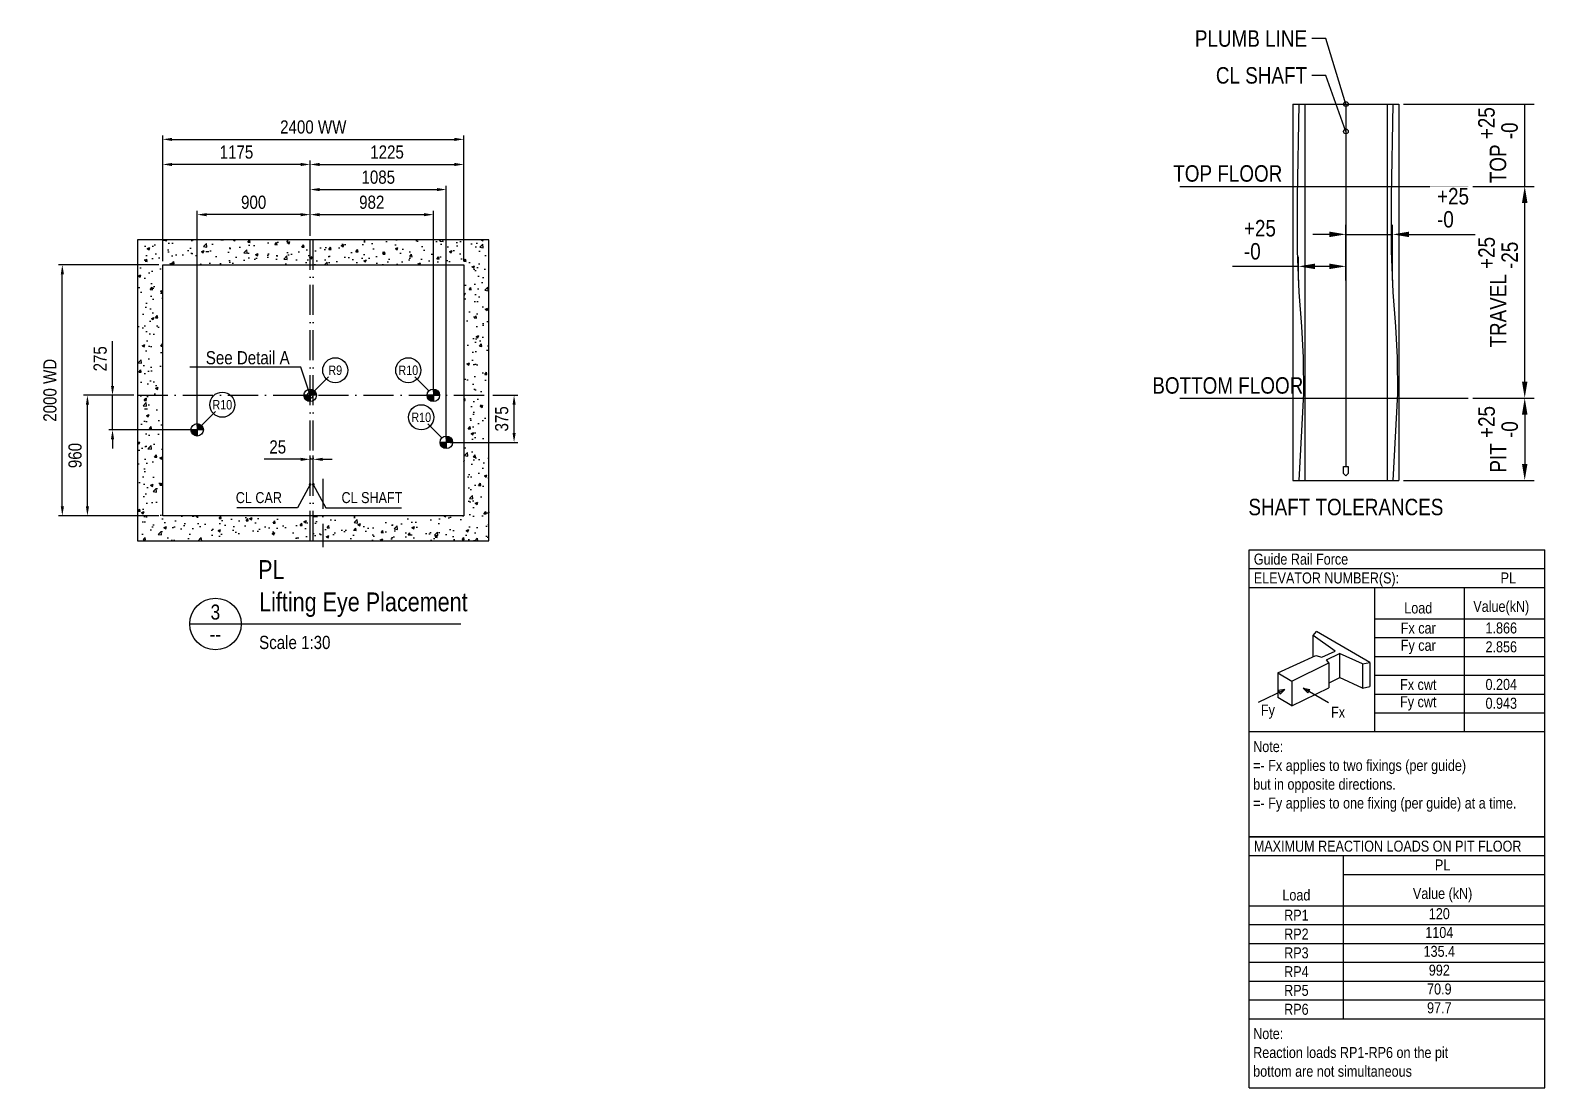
# Model space of a CAD drawing. Header units: millimetres. Extents: x -11456 to 9488, y -4443 to 11834.
# Drawn here: x -2580 to 9488, y -4443 to 3984 of the extents above; entities that cross this region are included whole.
import ezdxf
from ezdxf import colors
from ezdxf.entities.mleader import LeaderData, LeaderLine
from ezdxf.enums import TextEntityAlignment as Align
from ezdxf.math import Vec2, Vec3

# ---------------------------------------------------------------- set-up
doc = ezdxf.new("R2010")
doc.units = ezdxf.units.MM
doc.header["$MEASUREMENT"] = 0
doc.linetypes.add('ACAD_ISO02W100', pattern=[15, 12, -3])
doc.linetypes.add('ACAD_ISO10W100', pattern=[18, 12, -3, 0, -3])
for name, color, linetype in [('CONT_25', 1, 'Continuous'), ('CONT_35', 2, 'Continuous'), ('CONT_70', 4, 'Continuous'), ('DASH_25', 1, 'ACAD_ISO02W100'), ('DASH_35', 2, 'ACAD_ISO02W100'), ('DASHD_25', 1, 'ACAD_ISO10W100'), ('DIM_35', 7, 'Continuous'), ('HATCH_35', 2, 'Continuous'), ('SHEET', 1, 'Continuous'), ('TEXT_35', 2, 'Continuous'), ('TEXT_DWGTITLE', 7, 'Continuous')]:
    doc.layers.add(name, color=color, linetype=linetype)
doc.styles.add('Arial Main', font='ARIALN.TTF')
doc.styles.add('ARIAL-N', font='ARIALN.TTF')
doc.styles.add('Romans', font='romans.shx', dxfattribs={"width": 0.75})
doc.dimstyles.new('KONE_30', dxfattribs={"dimscale": 30, "dimtxt": 3.5, "dimasz": 2.5, "dimexe": 1, "dimexo": 1, "dimgap": 1.5, "dimtad": 1, "dimdec": 0, "dimzin": 0, "dimdsep": 46, "dimtxsty": 'ARIAL-N', "dimcen": 0, "dimclrd": 256, "dimclre": 256, "dimclrt": 256, "dimadec": 1, "dimazin": 3, "dimtfac": 1, "dimtdec": 0, "dimtmove": 0, "dimatfit": 0, "dimfxl": 1, "dimtfill": 1, "dimtolj": 1, "dimtzin": 0, "dimarcsym": 0})
doc.dimstyles.new('KONE_mm', dxfattribs={"dimscale": 25, "dimtxt": 3.5, "dimasz": 3.5, "dimexe": 2, "dimexo": 1, "dimgap": 1.5, "dimtad": 1, "dimdec": 0, "dimrnd": 0.5, "dimzin": 0, "dimdsep": 46, "dimtxsty": 'Romans', "dimcen": 0, "dimclrd": 256, "dimclre": 256, "dimclrt": 256, "dimadec": 1, "dimazin": 3, "dimtfac": 1, "dimtdec": 0, "dimtmove": 0, "dimatfit": 3, "dimfxl": 1, "dimtfill": 1, "dimtolj": 1, "dimtzin": 0, "dimarcsym": 0})

# ---------------------------------------------------------------- blocks, each defined once
blk = doc.blocks.new('M004650412_All_SH_Walls')
at = {"layer": 'HATCH_35'}
h = blk.add_hatch(dxfattribs=at)
h.set_pattern_fill('AR-CONC', color=254, scale=30)
h.paths.add_polyline_path([(1425, 1240), (675, 1240), (-475, 1240), (-1375, 1240), (-1375, -1160), (675, -1160), (1225, -1160), (1425, -1160)])
h.paths.add_polyline_path([(1225, 1040), (1225, -960), (675, -960), (-1175, -960), (-1175, 1040)], flags=16)
at = {"layer": 'CONT_70'}
blk.add_lwpolyline([(675, -1160), (1225, -1160), (1425, -1160), (1425, 1240), (675, 1240), (-475, 1240), (-1375, 1240), (-1375, -1160)], close=True, dxfattribs=at)
blk.add_lwpolyline([(675, -960), (-1175, -960), (-1175, 1040), (-1175, 1040), (1225, 1040), (1225, 1040), (1225, -960), (675, -960)], dxfattribs=at)
blk = doc.blocks.new('A$C2C6E7E9D')
at = {"layer": 'CONT_25'}
h = blk.add_hatch(color=256, dxfattribs=at)
h.dxf.hatch_style = 1
h.paths.add_polyline_path([(0, 50), (0, 0), (50, 0, 0.414214)])
h.paths.add_polyline_path([(0, 0), (-50, 0, 0.414214), (0, -50)])
for points in [[(50, 0), (-50, 0)], [(0, 50), (0, -50)]]:
    blk.add_lwpolyline(points, dxfattribs=at)
blk.add_circle((0, 0), 50, dxfattribs=at)
blk = doc.blocks.new('*D13')
at = {"layer": 'Defpoints', "color": 0, "transparency": 16777216}
for p in [(-1251.8, 1679), (-1251.8, 1579), (-1000.2, 1579)]:
    blk.add_point(p, dxfattribs=at)
at = {"layer": 'DIM_35', "lineweight": -2, "transparency": 16777216}
for p, q in [((-1251.8, 1604), (-1251.8, 1729)), ((-1000.2, 1604), (-1000.2, 1729)), ((-1251.8, 1679), (-1602.5, 1679)), ((-1087.7, 1679), (-1164.3, 1679))]:
    blk.add_line(p, q, dxfattribs=at)
at = {"layer": 'DIM_35', "transparency": 16777216}
for points in [[(-1164.3, 1693.6), (-1164.3, 1664.4), (-1251.8, 1679)], [(-1087.7, 1693.6), (-1087.7, 1664.4), (-1000.2, 1679)]]:
    blk.add_solid(points, dxfattribs=at)
at = {"layer": 'DIM_35', "transparency": 16777216, "insert": (-1470.9, 1820.4), "char_height": 87.5, "attachment_point": 5, "style": 'ARIAL-N', "bg_fill": 3, "box_fill_scale": 1.1, "bg_fill_color": 256, "bg_fill_true_color": 13158600, "bg_fill_transparency": 0}
blk.add_mtext('\\A1;\\A1; {\\H1.0x;\\S+25^ -0;}', dxfattribs=at)
blk = doc.blocks.new('_DotSmall')
at = {"color": 0, "linetype": 'ByBlock', "const_width": 0.5}
blk.add_lwpolyline([(-0.0625, 0, 1), (0.0625, 0, 1)], format="xyb", close=True, dxfattribs=at)
blk = doc.blocks.new('*D14')
at = {"layer": 'Defpoints', "color": 0, "transparency": 16777216}
for p in [(-751.8, 1849), (-1000.2, 1579), (-751.8, 1579)]:
    blk.add_point(p, dxfattribs=at)
at = {"layer": 'DIM_35', "lineweight": -2, "transparency": 16777216}
for p, q in [((-1000.2, 1604), (-1000.2, 1899)), ((-751.8, 1604), (-751.8, 1899)), ((-1087.7, 1849), (-1175.2, 1849)), ((-1000.2, 1849), (-751.8, 1849)), ((-664.3, 1849), (-313.5, 1849))]:
    blk.add_line(p, q, dxfattribs=at)
at = {"layer": 'DIM_35', "transparency": 16777216}
for points in [[(-1087.7, 1863.6), (-1087.7, 1834.4), (-1000.2, 1849)], [(-664.3, 1863.6), (-664.3, 1834.4), (-751.8, 1849)]]:
    blk.add_solid(points, dxfattribs=at)
at = {"layer": 'DIM_35', "transparency": 16777216, "insert": (-445.1, 1990.4), "char_height": 87.5, "attachment_point": 5, "style": 'ARIAL-N', "bg_fill": 3, "box_fill_scale": 1.1, "bg_fill_color": 256, "bg_fill_true_color": 13158600, "bg_fill_transparency": 0}
blk.add_mtext('\\A1;\\A1; {\\H1.0x;\\S+25^ -0;}', dxfattribs=at)
blk = doc.blocks.new('*D15')
at = {"layer": 'Defpoints', "color": 0, "transparency": 16777216}
for p in [(-350.2, 979), (-718.9, 541.5)]:
    blk.add_point(p, dxfattribs=at)
at = {"layer": 'DIM_35', "lineweight": -2, "transparency": 16777216}
for p, q in [((-325.2, 979), (-0.2, 979)), ((-50.2, 891.5), (-50.2, 629)), ((-693.9, 541.5), (-0.2, 541.5))]:
    blk.add_line(p, q, dxfattribs=at)
at = {"layer": 'DIM_35', "transparency": 16777216}
for points in [[(-64.8, 891.5), (-35.6, 891.5), (-50.2, 979)], [(-64.8, 629), (-35.6, 629), (-50.2, 541.5)]]:
    blk.add_solid(points, dxfattribs=at)
at = {"layer": 'DIM_35', "transparency": 16777216, "insert": (-191.6, 760.2), "char_height": 87.5, "attachment_point": 5, "rotation": 90, "style": 'ARIAL-N', "bg_fill": 3, "box_fill_scale": 1.1, "bg_fill_color": 256, "bg_fill_true_color": 13158600, "bg_fill_transparency": 0}
blk.add_mtext('\\A1;\\A1;PIT {\\H1.0x;\\S+25^ -0;}', dxfattribs=at)
at = {"layer": 'Defpoints', "color": 0, "transparency": 16777216}
blk.add_point((-50.2, 541.5), dxfattribs=at)
blk = doc.blocks.new('*D16')
at = {"layer": 'Defpoints', "color": 0, "transparency": 16777216}
for p in [(-350.2, 2104), (-50.2, 2104), (-350.2, 979)]:
    blk.add_point(p, dxfattribs=at)
at = {"layer": 'DIM_35', "lineweight": -2, "transparency": 16777216}
for p, q in [((-325.2, 2104), (-0.2, 2104)), ((-50.2, 1066.5), (-50.2, 2016.5)), ((-325.2, 979), (-0.2, 979))]:
    blk.add_line(p, q, dxfattribs=at)
at = {"layer": 'DIM_35', "transparency": 16777216}
for points in [[(-64.8, 2016.5), (-35.6, 2016.5), (-50.2, 2104)], [(-64.8, 1066.5), (-35.6, 1066.5), (-50.2, 979)]]:
    blk.add_solid(points, dxfattribs=at)
at = {"layer": 'DIM_35', "transparency": 16777216, "insert": (-191.6, 1541.5), "char_height": 87.5, "attachment_point": 5, "rotation": 90, "style": 'ARIAL-N', "bg_fill": 3, "box_fill_scale": 1.1, "bg_fill_color": 256, "bg_fill_true_color": 13158600, "bg_fill_transparency": 0}
blk.add_mtext('\\A1;\\A1;TRAVEL {\\H1.0x;\\S+25^ -25;}', dxfattribs=at)
blk = doc.blocks.new('*D17')
at = {"layer": 'Defpoints', "color": 0, "transparency": 16777216}
for p in [(-718.9, 2541.5), (-350.2, 2104)]:
    blk.add_point(p, dxfattribs=at)
at = {"layer": 'DIM_35', "lineweight": -2, "transparency": 16777216}
for p, q in [((-693.9, 2541.5), (-0.2, 2541.5)), ((-50.2, 2104), (-50.2, 2541.5)), ((-325.2, 2104), (-0.2, 2104))]:
    blk.add_line(p, q, dxfattribs=at)
at = {"layer": 'DIM_35', "transparency": 16777216, "insert": (-192.4, 2322.7), "char_height": 87.5, "attachment_point": 5, "rotation": 90, "style": 'ARIAL-N', "bg_fill": 3, "box_fill_scale": 1.1, "bg_fill_color": 256, "bg_fill_true_color": 13158600, "bg_fill_transparency": 0}
blk.add_mtext('\\A1;\\A1;TOP {\\H1.0x;\\S+25^ -0;}', dxfattribs=at)
at = {"layer": 'Defpoints', "color": 0, "transparency": 16777216}
blk.add_point((-50.2, 2541.5), dxfattribs=at)
blk = doc.blocks.new('*D40')
at = {"layer": 'Defpoints', "color": 0, "transparency": 16777216}
for p in [(-350, 565), (-350, 365), (-325, 365)]:
    blk.add_point(p, dxfattribs=at)
at = {"layer": 'DIM_35', "lineweight": -2, "transparency": 16777216}
for p, q in [((-425, 565), (-715, 565)), ((-350, 395), (-350, 595)), ((-325, 565), (-350, 565)), ((-325, 395), (-325, 595)), ((-250, 565), (-175, 565))]:
    blk.add_line(p, q, dxfattribs=at)
at = {"layer": 'DIM_35', "transparency": 16777216}
for points in [[(-425, 577), (-425, 552), (-350, 565)], [(-250, 577), (-250, 552), (-325, 565)]]:
    blk.add_solid(points, dxfattribs=at)
at = {"layer": 'DIM_35', "transparency": 16777216, "insert": (-608, 663), "char_height": 105, "attachment_point": 5, "style": 'ARIAL-N', "bg_fill": 3, "box_fill_scale": 1.25, "bg_fill_color": 256, "bg_fill_true_color": 13158600, "bg_fill_transparency": 0}
blk.add_mtext('\\A1;25', dxfattribs=at)
blk = doc.blocks.new('*D41')
at = {"layer": 'Defpoints', "color": 0, "transparency": 16777216}
for p in [(632, 2515), (-350, 2315), (632, 1075)]:
    blk.add_point(p, dxfattribs=at)
at = {"layer": 'DIM_35', "lineweight": -2, "transparency": 16777216}
for p, q in [((-350, 2345), (-350, 2545)), ((632, 1105), (632, 2545)), ((-275, 2515), (557, 2515))]:
    blk.add_line(p, q, dxfattribs=at)
at = {"layer": 'DIM_35', "transparency": 16777216}
for points in [[(-275, 2527), (-275, 2502), (-350, 2515)], [(557, 2527), (557, 2502), (632, 2515)]]:
    blk.add_solid(points, dxfattribs=at)
at = {"layer": 'DIM_35', "transparency": 16777216, "insert": (141, 2613), "char_height": 105, "attachment_point": 5, "style": 'ARIAL-N', "bg_fill": 3, "box_fill_scale": 1.25, "bg_fill_color": 256, "bg_fill_true_color": 13158600, "bg_fill_transparency": 0}
blk.add_mtext('\\A1;982', dxfattribs=at)
blk = doc.blocks.new('*D42')
at = {"layer": 'Defpoints', "color": 0, "transparency": 16777216}
for p in [(735, 2715), (-350, 2315), (735, 700)]:
    blk.add_point(p, dxfattribs=at)
at = {"layer": 'DIM_35', "lineweight": -2, "transparency": 16777216}
for p, q in [((-350, 2345), (-350, 2745)), ((-275, 2715), (660, 2715)), ((735, 730), (735, 2745))]:
    blk.add_line(p, q, dxfattribs=at)
at = {"layer": 'DIM_35', "transparency": 16777216}
for points in [[(-275, 2727), (-275, 2702), (-350, 2715)], [(660, 2727), (660, 2702), (735, 2715)]]:
    blk.add_solid(points, dxfattribs=at)
at = {"layer": 'DIM_35', "transparency": 16777216, "insert": (193, 2813), "char_height": 105, "attachment_point": 5, "style": 'ARIAL-N', "bg_fill": 3, "box_fill_scale": 1.25, "bg_fill_color": 256, "bg_fill_true_color": 13158600, "bg_fill_transparency": 0}
blk.add_mtext('\\A1;1085', dxfattribs=at)
blk = doc.blocks.new('*D43')
at = {"layer": 'Defpoints', "color": 0, "transparency": 16777216}
for p in [(-1250, 2515), (-350, 2315), (-1250, 800)]:
    blk.add_point(p, dxfattribs=at)
at = {"layer": 'DIM_35', "lineweight": -2, "transparency": 16777216}
for p, q in [((-1250, 830), (-1250, 2545)), ((-350, 2345), (-350, 2545)), ((-425, 2515), (-1175, 2515))]:
    blk.add_line(p, q, dxfattribs=at)
at = {"layer": 'DIM_35', "transparency": 16777216}
for points in [[(-1175, 2527), (-1175, 2502), (-1250, 2515)], [(-425, 2527), (-425, 2502), (-350, 2515)]]:
    blk.add_solid(points, dxfattribs=at)
at = {"layer": 'DIM_35', "transparency": 16777216, "insert": (-800, 2613), "char_height": 105, "attachment_point": 5, "style": 'ARIAL-N', "bg_fill": 3, "box_fill_scale": 1.25, "bg_fill_color": 256, "bg_fill_true_color": 13158600, "bg_fill_transparency": 0}
blk.add_mtext('\\A1;900', dxfattribs=at)
blk = doc.blocks.new('*D44')
at = {"layer": 'Defpoints', "color": 0, "transparency": 16777216}
for p in [(-1525, 2915), (-350, 2315), (-1525, 2115)]:
    blk.add_point(p, dxfattribs=at)
at = {"layer": 'DIM_35', "lineweight": -2, "transparency": 16777216}
for p, q in [((-1525, 2145), (-1525, 2945)), ((-425, 2915), (-1450, 2915)), ((-350, 2345), (-350, 2945))]:
    blk.add_line(p, q, dxfattribs=at)
at = {"layer": 'DIM_35', "transparency": 16777216}
for points in [[(-1450, 2927), (-1450, 2902), (-1525, 2915)], [(-425, 2927), (-425, 2902), (-350, 2915)]]:
    blk.add_solid(points, dxfattribs=at)
at = {"layer": 'DIM_35', "transparency": 16777216, "insert": (-937, 3013), "char_height": 105, "attachment_point": 5, "style": 'ARIAL-N', "bg_fill": 3, "box_fill_scale": 1.25, "bg_fill_color": 256, "bg_fill_true_color": 13158600, "bg_fill_transparency": 0}
blk.add_mtext('\\A1;1175', dxfattribs=at)
blk = doc.blocks.new('*D45')
at = {"layer": 'Defpoints', "color": 0, "transparency": 16777216}
for p in [(875, 2915), (-350, 2315), (875, 2115)]:
    blk.add_point(p, dxfattribs=at)
at = {"layer": 'DIM_35', "lineweight": -2, "transparency": 16777216}
for p, q in [((-350, 2345), (-350, 2945)), ((-275, 2915), (800, 2915)), ((875, 2145), (875, 2945))]:
    blk.add_line(p, q, dxfattribs=at)
at = {"layer": 'DIM_35', "transparency": 16777216}
for points in [[(-275, 2927), (-275, 2902), (-350, 2915)], [(800, 2927), (800, 2902), (875, 2915)]]:
    blk.add_solid(points, dxfattribs=at)
at = {"layer": 'DIM_35', "transparency": 16777216, "insert": (263, 3013), "char_height": 105, "attachment_point": 5, "style": 'ARIAL-N', "bg_fill": 3, "box_fill_scale": 1.25, "bg_fill_color": 256, "bg_fill_true_color": 13158600, "bg_fill_transparency": 0}
blk.add_mtext('\\A1;1225', dxfattribs=at)
blk = doc.blocks.new('*D46')
at = {"layer": 'Defpoints', "color": 0, "transparency": 16777216}
for p in [(875, 3115), (-1525, 2115), (875, 2115)]:
    blk.add_point(p, dxfattribs=at)
at = {"layer": 'DIM_35', "lineweight": -2, "transparency": 16777216}
for p, q in [((-1525, 2145), (-1525, 3145)), ((875, 2145), (875, 3145)), ((-1450, 3115), (800, 3115))]:
    blk.add_line(p, q, dxfattribs=at)
at = {"layer": 'DIM_35', "transparency": 16777216}
for points in [[(-1450, 3127), (-1450, 3102), (-1525, 3115)], [(800, 3127), (800, 3102), (875, 3115)]]:
    blk.add_solid(points, dxfattribs=at)
at = {"layer": 'DIM_35', "transparency": 16777216, "insert": (-325, 3213), "char_height": 105, "attachment_point": 5, "style": 'ARIAL-N', "bg_fill": 3, "box_fill_scale": 1.25, "bg_fill_color": 256, "bg_fill_true_color": 13158600, "bg_fill_transparency": 0}
blk.add_mtext('\\A1;2400 WW', dxfattribs=at)
blk = doc.blocks.new('*D47')
at = {"layer": 'Defpoints', "color": 0, "transparency": 16777216}
for p in [(1075, 1075), (1275, 1075), (735, 700)]:
    blk.add_point(p, dxfattribs=at)
at = {"layer": 'DIM_35', "lineweight": -2, "transparency": 16777216}
for p, q in [((1105, 1075), (1305, 1075)), ((1275, 775), (1275, 1000)), ((765, 700), (1305, 700))]:
    blk.add_line(p, q, dxfattribs=at)
at = {"layer": 'DIM_35', "transparency": 16777216}
for points in [[(1263, 1000), (1288, 1000), (1275, 1075)], [(1263, 775), (1288, 775), (1275, 700)]]:
    blk.add_solid(points, dxfattribs=at)
at = {"layer": 'DIM_35', "transparency": 16777216, "insert": (1177, 887), "char_height": 105, "attachment_point": 5, "rotation": 90, "style": 'ARIAL-N', "bg_fill": 3, "box_fill_scale": 1.25, "bg_fill_color": 256, "bg_fill_true_color": 13158600, "bg_fill_transparency": 0}
blk.add_mtext('\\A1;375', dxfattribs=at)
blk = doc.blocks.new('*D48')
at = {"layer": 'Defpoints', "color": 0, "transparency": 16777216}
for p in [(-1925, 1075), (-1725, 1075), (-1250, 800)]:
    blk.add_point(p, dxfattribs=at)
at = {"layer": 'DIM_35', "lineweight": -2, "transparency": 16777216}
for p, q in [((-1925, 1150), (-1925, 1507)), ((-1755, 1075), (-1955, 1075)), ((-1925, 800), (-1925, 1075)), ((-1280, 800), (-1955, 800)), ((-1925, 725), (-1925, 650))]:
    blk.add_line(p, q, dxfattribs=at)
at = {"layer": 'DIM_35', "transparency": 16777216}
for points in [[(-1937, 1150), (-1912, 1150), (-1925, 1075)], [(-1937, 725), (-1912, 725), (-1925, 800)]]:
    blk.add_solid(points, dxfattribs=at)
at = {"layer": 'DIM_35', "transparency": 16777216, "insert": (-2023, 1366), "char_height": 105, "attachment_point": 5, "rotation": 90, "style": 'ARIAL-N', "bg_fill": 3, "box_fill_scale": 1.25, "bg_fill_color": 256, "bg_fill_true_color": 13158600, "bg_fill_transparency": 0}
blk.add_mtext('\\A1;275', dxfattribs=at)
blk = doc.blocks.new('*D49')
at = {"layer": 'Defpoints', "color": 0, "transparency": 16777216}
for p in [(-2125, 1075), (-1725, 1075), (-1525, 115)]:
    blk.add_point(p, dxfattribs=at)
at = {"layer": 'DIM_35', "lineweight": -2, "transparency": 16777216}
for p, q in [((-1755, 1075), (-2155, 1075)), ((-2125, 190), (-2125, 1000)), ((-1555, 115), (-2155, 115))]:
    blk.add_line(p, q, dxfattribs=at)
at = {"layer": 'DIM_35', "transparency": 16777216}
for points in [[(-2137, 1000), (-2112, 1000), (-2125, 1075)], [(-2137, 190), (-2112, 190), (-2125, 115)]]:
    blk.add_solid(points, dxfattribs=at)
at = {"layer": 'DIM_35', "transparency": 16777216, "insert": (-2223, 595), "char_height": 105, "attachment_point": 5, "rotation": 90, "style": 'ARIAL-N', "bg_fill": 3, "box_fill_scale": 1.25, "bg_fill_color": 256, "bg_fill_true_color": 13158600, "bg_fill_transparency": 0}
blk.add_mtext('\\A1;960', dxfattribs=at)
blk = doc.blocks.new('*D50')
at = {"layer": 'Defpoints', "color": 0, "transparency": 16777216}
for p in [(-2325, 2115), (-1525, 2115), (-1525, 115)]:
    blk.add_point(p, dxfattribs=at)
at = {"layer": 'DIM_35', "lineweight": -2, "transparency": 16777216}
for p, q in [((-1555, 2115), (-2355, 2115)), ((-2325, 190), (-2325, 2040)), ((-1555, 115), (-2355, 115))]:
    blk.add_line(p, q, dxfattribs=at)
at = {"layer": 'DIM_35', "transparency": 16777216}
for points in [[(-2337, 2040), (-2312, 2040), (-2325, 2115)], [(-2337, 190), (-2312, 190), (-2325, 115)]]:
    blk.add_solid(points, dxfattribs=at)
at = {"layer": 'DIM_35', "transparency": 16777216, "insert": (-2423, 1115), "char_height": 105, "attachment_point": 5, "rotation": 90, "style": 'ARIAL-N', "bg_fill": 3, "box_fill_scale": 1.25, "bg_fill_color": 256, "bg_fill_true_color": 13158600, "bg_fill_transparency": 0}
blk.add_mtext('\\A1;2000 WD', dxfattribs=at)
blk = doc.blocks.new('M004650412_AllPlan_LiftingEye')
at = {"layer": 'CONT_25'}
for points in [[(47, 1107), (-65, 995)], [(735, 1107), (847, 995)], [(-100, 1010), (-100, 910)], [(882, 1010), (882, 910)], [(-50, 960), (-150, 960)], [(932, 960), (832, 960)], [(-1000, 735), (-1000, 635)], [(-853, 832), (-965, 720)], [(838, 732), (950, 620)], [(-950, 685), (-1050, 685)], [(985, 635), (985, 535)], [(1035, 585), (935, 585)]]:
    blk.add_lwpolyline(points, dxfattribs=at)
for centre, radius in [((100, 1160), 100), ((682, 1160), 100), ((-800, 885), 100), ((-100, 960), 50), ((882, 960), 50), ((785, 785), 100), ((-1000, 685), 50), ((985, 585), 50)]:
    blk.add_circle(centre, radius, dxfattribs=at)
at = {"layer": 'DASHD_25', "ltscale": 20}
for p, q in [((-100, -200), (-100, 2200)), ((-75, -200), (-75, 2200)), ((-1475, 960), (1325, 960)), ((0, 295), (0, -250))]:
    blk.add_line(p, q, dxfattribs=at)
for p in [(-100, 960), (882, 960), (-1000, 685), (985, 585)]:
    blk.add_blockref('A$C2C6E7E9D', p)
at = {"layer": 'TEXT_35', "style": 'ARIAL-N'}
for s, p in [('R9', (100, 1160)), ('R10', (682, 1160)), ('R10', (-800, 885)), ('R10', (785, 785))]:
    blk.add_text(s, height=75, dxfattribs=at).set_placement(p, align=Align.MIDDLE)
at = {"layer": 'TEXT_35', "annotation_type": 0, "has_hookline": 1}
for points, hookline_direction, text_width in [([(-100, 250), (-200, 63), (-287, 63)], 1, 361), ([(-75, 250), (25, 63), (112, 63)], 0, 478)]:
    blk.add_leader(points, dimstyle='KONE_mm', override={"dimscale": 25, "dimldrblk": 'DotSmall'}, dxfattribs=dict(at, hookline_direction=hookline_direction, text_width=text_width))
at = {"layer": 'TEXT_35', "char_height": 87.5, "style": 'ARIAL-N', "bg_fill": 3, "box_fill_scale": 1.1, "bg_fill_color": 256, "bg_fill_true_color": 13158600, "bg_fill_transparency": 0}
for s, insert, attachment_point in [('\\A1;CL CAR', (-325, 100), 9), ('\\A1;CL SHAFT', (150, 100), 7)]:
    blk.add_mtext(s, dxfattribs=dict(at, insert=insert, attachment_point=attachment_point))
blk.add_blockref('M004650412_All_SH_Walls', (-100, 960))
blk = doc.blocks.new('M004749654_AllWell_Tolerance_Block')
at = {"layer": 'CONT_35', "ltscale": 0.25}
for p, q in [((-1106.6, 2889.6), (-1181.6, 2889.6)), ((-1000.2, 2541.5), (-1106.6, 2889.6)), ((-1106.6, 2693.7), (-1181.6, 2693.7)), ((-1000.2, 2395.7), (-1106.6, 2693.7))]:
    blk.add_line(p, q, dxfattribs=at)
for centre in [(-1000.2, 2541.5), (-1000.2, 2395.7)]:
    blk.add_circle(centre, 12.5, dxfattribs=at)
at = {"layer": 'CONT_70', "ltscale": 0.25}
for p, q in [((-1250.2, 2541.5), (-1259.6, 2048.8)), ((-1250.2, 2541.5), (-750.2, 2541.5)), ((-750.2, 2541.5), (-759.6, 2048.8)), ((-1259.6, 2048.8), (-1259.5, 1762.4)), ((-759.6, 2048.8), (-759.5, 1762.4)), ((-1259.5, 1762.4), (-1250.2, 1541.5)), ((-759.5, 1762.4), (-750.2, 1541.5)), ((-1250.2, 1541.5), (-1235.9, 1360.1)), ((-750.2, 1541.5), (-735.9, 1360.1)), ((-1235.9, 1360.1), (-1227.3, 1195.7)), ((-735.9, 1360.1), (-727.3, 1195.7)), ((-1227.3, 1195.7), (-1225.4, 1003.6)), ((-727.3, 1195.7), (-725.4, 1003.6)), ((-1225.4, 1003.6), (-1250.2, 541.5)), ((-725.4, 1003.6), (-750.2, 541.5)), ((-1012.7, 579), (-1012.7, 616.5)), ((-1012.7, 616.5), (-987.7, 616.5)), ((-1012.7, 579), (-1000.2, 566.5)), ((-1000.2, 566.5), (-987.7, 579)), ((-987.7, 616.5), (-987.7, 579)), ((-1250.2, 541.5), (-750.2, 541.5))]:
    blk.add_line(p, q, dxfattribs=at)
at = {"layer": 'DASH_25', "ltscale": 0.25}
for p, q in [((-1281.4, 2541.5), (-1218.9, 2541.5)), ((-1281.4, 2541.5), (-1281.4, 541.5)), ((-781.4, 2541.5), (-718.9, 2541.5)), ((-718.9, 2541.5), (-718.9, 541.5)), ((-1281.4, 541.5), (-1218.9, 541.5)), ((-781.4, 541.5), (-718.9, 541.5))]:
    blk.add_line(p, q, dxfattribs=at)
at = {"layer": 'DASH_35', "ltscale": 0.25}
for p, q in [((-1882.5, 2104), (-350.2, 2104)), ((-1882.5, 979), (-350.2, 979))]:
    blk.add_line(p, q, dxfattribs=at)
at = {"layer": 'DASHD_25', "ltscale": 0.25}
for p, q in [((-1218.9, 2541.5), (-1218.9, 541.5)), ((-1000.2, 2541.5), (-1000.2, 616.5)), ((-781.4, 2541.5), (-781.4, 541.5))]:
    blk.add_line(p, q, dxfattribs=at)
at = {"layer": 'TEXT_35', "ltscale": 0.25, "style": 'ARIAL-N'}
for s, p in [('PLUMB LINE', (-1206.6, 2889.6)), ('CL SHAFT', (-1206.6, 2693.7))]:
    blk.add_text(s, height=87.5, dxfattribs=at).set_placement(p, align=Align.MIDDLE_RIGHT)
for s, p in [('TOP FLOOR', (-1627.7, 2128.9)), ('BOTTOM FLOOR', (-1627.7, 1002.6)), ('SHAFT TOLERANCES', (-1000.2, 356.7))]:
    blk.add_text(s, height=87.5, dxfattribs=at).set_placement(p, align=Align.CENTER)
at = {"layer": 'DIM_35'}
dim = blk.add_linear_dim(base=(-1251.8, 1679), p1=(-1000.2, 1579), p2=(-1251.8, 1579), text='\\A1; {\\H1.0x;\\S+25^ -0;}', dimstyle='KONE_mm', override={"dimscale": 25, "dimtxsty": 'ARIAL-N', "dimtol": 1, "dimtp": 25, "dimldrblk": 'DotSmall'}, dxfattribs=at)
dim.commit()
dim.dimension.update_dxf_attribs({"geometry": '*D13', "text_midpoint": (-1470.9, 1820.4)})
dim = blk.add_linear_dim(base=(-50.2, 541.5), p1=(-350.2, 979), p2=(-718.9, 541.5), angle=90, text='\\A1;PIT {\\H1.0x;\\S+25^ -0;}', dimstyle='KONE_mm', override={"dimscale": 25, "dimtxsty": 'ARIAL-N', "dimtol": 1, "dimtp": 25, "dimldrblk": 'DotSmall'}, dxfattribs=at)
dim.commit()
dim.dimension.update_dxf_attribs({"geometry": '*D15', "text_midpoint": (-191.6, 760.2)})
dim = blk.add_linear_dim(base=(-751.8, 1849), p1=(-1000.2, 1579), p2=(-751.8, 1579), text='\\A1; {\\H1.0x;\\S+25^ -0;}', dimstyle='KONE_mm', override={"dimscale": 25, "dimtxsty": 'ARIAL-N', "dimtol": 1, "dimtp": 25, "dimldrblk": 'DotSmall'}, dxfattribs=at)
dim.commit()
dim.dimension.update_dxf_attribs({"geometry": '*D14', "text_midpoint": (-445.1, 1990.4)})
dim = blk.add_linear_dim(base=(-50.2, 2104), p1=(-350.2, 979), p2=(-350.2, 2104), angle=90, text='\\A1;TRAVEL {\\H1.0x;\\S+25^ -25;}', dimstyle='KONE_mm', override={"dimscale": 25, "dimtxsty": 'ARIAL-N', "dimtol": 1, "dimtp": 25, "dimldrblk": 'DotSmall'}, dxfattribs=at)
dim.commit()
dim.dimension.update_dxf_attribs({"geometry": '*D16', "text_midpoint": (-191.6, 1541.5)})
dim = blk.add_linear_dim(base=(-50.2, 2541.5), p1=(-350.2, 2104), p2=(-718.9, 2541.5), angle=90, text='\\A1;TOP {\\H1.0x;\\S+25^ -0;}', dimstyle='KONE_mm', override={"dimscale": 25, "dimtxsty": 'ARIAL-N', "dimtol": 1, "dimtp": 25, "dimtix": 1, "dimldrblk": 'DotSmall'}, dxfattribs=at)
dim.commit()
dim.dimension.update_dxf_attribs({"geometry": '*D17', "text_midpoint": (-192.4, 2322.7)})

msp = doc.modelspace()

# ---------------------------------------------------------------- linework, layer by layer
msp.add_line((-1309.9, -747.5), (851, -747.5))
msp.add_circle((-1104.5, -747.5), 205.3)
at = {"layer": 'SHEET', "linetype": 'Continuous'}
for p, q in [((7134.3, -155.5), (9488.3, -155.5)), ((7134.3, -2443), (7134.3, -155.5)), ((9488.3, -2443), (9488.3, -155.5)), ((7134.3, -305.5), (9488.3, -305.5)), ((7134.3, -455.5), (9488.3, -455.5)), ((8134.3, -1605.5), (8134.3, -455.5)), ((8850.3, -1605.5), (8850.3, -455.5)), ((8134.3, -705.5), (9488.3, -705.5)), ((7642.9, -838.6), (7668.6, -808.6)), ((7642.9, -1007.2), (7642.9, -838.6)), ((7817.3, -962.7), (7642.9, -838.7)), ((8093.8, -1054.1), (7668.6, -808.6)), ((7712.8, -1010.5), (7817.3, -962.7)), ((8134.3, -855.5), (9488.3, -855.5)), ((7361.4, -1137.1), (7664.2, -997.4)), ((7474.1, -1202.2), (7766.9, -1056.7)), ((7664.2, -997.4), (7712.8, -1010.5)), ((7750.4, -1032.3), (7853.2, -983.4)), ((7766.9, -1056.7), (7750.4, -1032.2)), ((7766.9, -1056.7), (7766.9, -1255.3)), ((8036.9, -1066), (7853.2, -983.4)), ((7853.2, -983.4), (7853.2, -1175.1)), ((8036.9, -1065.5), (8093.8, -1054.1)), ((8036.9, -1065.5), (8036.9, -1257.8)), ((8093.8, -1054.1), (8093.8, -1246.3)), ((8134.3, -1005.5), (9488.3, -1005.5)), ((7361.4, -1137.1), (7361.4, -1333.9)), ((7361.4, -1137.1), (7474.1, -1202.2)), ((7474.1, -1202.2), (7474.1, -1400.8)), ((7852.6, -1175.4), (7766.9, -1218)), ((8036.7, -1257.7), (7853.2, -1175.1)), ((8134.3, -1155.5), (9488.3, -1155.5)), ((7207.6, -1371.4), (7417.9, -1269.3)), ((7417.9, -1269.3), (7365.6, -1277.2)), ((7365.6, -1277.2), (7379.3, -1305.6)), ((7417.9, -1269.3), (7379.3, -1305.6)), ((7474.1, -1400.8), (7766.9, -1255.3)), ((7766.4, -1375.2), (7563.9, -1258.3)), ((7563.9, -1258.3), (7599.7, -1297.2)), ((7563.9, -1258.3), (7615.5, -1269.9)), ((7599.7, -1297.2), (7615.5, -1269.9)), ((8036.7, -1257.7), (8093.9, -1246.3)), ((8134.3, -1305.5), (9488.3, -1305.5)), ((7474.1, -1400.8), (7361.4, -1333.9)), ((8134.3, -1455.5), (9488.3, -1455.5)), ((7134.3, -1605.5), (9488.3, -1605.5)), ((9488.3, -2443), (7134.3, -2443)), ((7134.3, -2443), (9488.3, -2443)), ((7134.3, -4443), (7134.3, -2443)), ((9488.3, -4443), (9488.3, -2443)), ((7134.3, -2593), (9488.3, -2593)), ((7884.3, -3893), (7884.3, -2593)), ((7884.3, -2743), (9488.3, -2743)), ((7134.3, -2993), (9488.3, -2993)), ((7134.3, -3143), (9488.3, -3143)), ((7134.3, -3293), (9488.3, -3293)), ((7134.3, -3443), (9488.3, -3443)), ((7134.3, -3593), (9488.3, -3593)), ((7134.3, -3743), (9488.3, -3743)), ((7134.3, -3893), (9488.3, -3893)), ((7134.3, -4443), (9488.3, -4443))]:
    msp.add_line(p, q, dxfattribs=at)

# ---------------------------------------------------------------- block references
at = {"xscale": 1.5, "yscale": 1.5, "zscale": 1.5}
msp.add_blockref('M004749654_AllWell_Tolerance_Block', (9404.3, -415.9), dxfattribs=at)
msp.add_blockref('M004650412_AllPlan_LiftingEye', (-249.9, 114.9))

# ---------------------------------------------------------------- texts
at = {"layer": 'TEXT_35', "style": 'ARIAL-N'}
for s, p in [('Guide Rail Force', (7170.1, -230.5)), ('ELEVATOR NUMBER(S):', (7170.1, -380.5))]:
    msp.add_text(s, height=87.5, dxfattribs=at).set_placement(p, align=Align.MIDDLE_LEFT)
for s, p in [('PL', (9198.3, -380.5)), ('Load', (8480.7, -618)), ('Value(kN)', (9142.1, -618)), ('Fx car', (8480.7, -780.5)), ('1.866', (9142.1, -779.2)), ('Fy car', (8480.7, -930.5)), ('2.856', (9142.1, -929.2)), ('Fx cwt', (8480.7, -1230.5)), ('0.204', (9142.1, -1229.2)), ('Fy cwt', (8480.7, -1380.5)), ('Fy', (7282.6, -1446.4)), ('Fx', (7841.4, -1450.2)), ('0.943', (9142.1, -1379.2))]:
    msp.add_text(s, height=87.5, dxfattribs=at).set_placement(p, align=Align.MIDDLE)
for s, p in [('Note:', (7165.2, -1768)), ('=- Fx applies to two fixings (per guide)', (7165.2, -1918)), ('but in opposite directions.', (7165.2, -2068)), ('=- Fy applies to one fixing (per guide) at a time.', (7165.2, -2218))]:
    msp.add_text(s, height=87.5, dxfattribs=at).set_placement(p)
at = {"layer": 'TEXT_35', "linetype": 'Continuous', "style": 'ARIAL-N'}
msp.add_text('MAXIMUM REACTION LOADS ON PIT FLOOR', height=87.5, dxfattribs=at).set_placement((7170.1, -2518), align=Align.MIDDLE_LEFT)
for s, p in [('PL', (8674.8, -2668)), ('Load', (7509.3, -2905.5)), ('Value (kN)', (8674.8, -2905.5)), ('RP1', (7509.3, -3068)), ('RP2', (7509.3, -3218)), ('RP3', (7509.3, -3368)), ('RP4', (7509.3, -3518)), ('RP5', (7509.3, -3668)), ('RP6', (7509.3, -3818))]:
    msp.add_text(s, height=87.5, dxfattribs=at).set_placement(p, align=Align.MIDDLE)
for s, p in [('120', (8648.4, -3056.1)), ('1104', (8648.4, -3206.1)), ('135.4', (8648.4, -3356.1)), ('992', (8648.4, -3506.1)), ('70.9', (8648.4, -3656.1)), ('97.7', (8648.4, -3806.1))]:
    msp.add_text(s, height=87.5, dxfattribs=at).set_placement(p, align=Align.MIDDLE_CENTER)
for s, p in [('Note:', (7165.2, -4055.5)), ('Reaction loads RP1-RP6 on the pit', (7165.2, -4206.1)), ('bottom are not simultaneous', (7165.2, -4355.5))]:
    msp.add_text(s, height=87.5, dxfattribs=at).set_placement(p)
at = {"layer": 'TEXT_DWGTITLE', "color": 7, "style": 'Arial Main'}
for s, height, p in [('PL', 150, (-764.6, -388.6)), ('Lifting Eye Placement', 150, (-756.9, -646.3)), ('Scale 1:30', 105, (-756.5, -947))]:
    msp.add_text(s, height=height, dxfattribs=at).set_placement(p)
for s, p in [('3', (-1105.1, -712.5)), ('--', (-1105.1, -889.2))]:
    msp.add_text(s, height=120, dxfattribs=at).set_placement(p, align=Align.CENTER)

# ---------------------------------------------------------------- next in the draw order: dimensions: what is measured, and where the dimension line sits
at = {"layer": 'DIM_35'}
for base, p1, p2, picture, middle in [((632.1, 2514.9), (-349.9, 2314.9), (632.1, 1074.9), '*D41', (141.1, 2613.5)), ((-349.9, 564.9), (-324.9, 364.9), (-349.9, 364.9), '*D40', (-607.6, 663.5))]:
    dim = msp.add_linear_dim(base=base, p1=p1, p2=p2, dimstyle='KONE_30', dxfattribs=at)
    dim.commit()
    dim.dimension.update_dxf_attribs({"geometry": picture, "text_midpoint": middle})

# ---------------------------------------------------------------- next in the draw order: dimensions: what is measured, and where the dimension line sits
dim = msp.add_linear_dim(base=(735.1, 2714.9), p1=(-349.9, 2314.9), p2=(735.1, 699.9), dimstyle='KONE_30', dxfattribs=at)
dim.commit()
dim.dimension.update_dxf_attribs({"geometry": '*D42', "text_midpoint": (192.6, 2813.5)})

# ---------------------------------------------------------------- next in the draw order: dimensions: what is measured, and where the dimension line sits
dim = msp.add_linear_dim(base=(-1249.9, 2514.9), p1=(-349.9, 2314.9), p2=(-1249.9, 799.9), dimstyle='KONE_30', dxfattribs=at)
dim.commit()
dim.dimension.update_dxf_attribs({"geometry": '*D43', "text_midpoint": (-799.9, 2613.5)})
dim = msp.add_linear_dim(base=(1275.1, 1074.9), p1=(735.1, 699.9), p2=(1075.1, 1074.9), angle=90, dimstyle='KONE_30', dxfattribs=at)
dim.commit()
dim.dimension.update_dxf_attribs({"geometry": '*D47', "text_midpoint": (1176.5, 887.4)})

# ---------------------------------------------------------------- next in the draw order: dimensions: what is measured, and where the dimension line sits
dim = msp.add_linear_dim(base=(-1524.9, 2914.9), p1=(-349.9, 2314.9), p2=(-1524.9, 2114.9), dimstyle='KONE_30', dxfattribs=at)
dim.commit()
dim.dimension.update_dxf_attribs({"geometry": '*D44', "text_midpoint": (-937.4, 3013.5)})
dim = msp.add_linear_dim(base=(-1924.9, 1074.9), p1=(-1249.9, 799.9), p2=(-1724.9, 1074.9), angle=90, dimstyle='KONE_30', dxfattribs=at)
dim.commit()
dim.dimension.update_dxf_attribs({"geometry": '*D48', "text_midpoint": (-2023.5, 1366)})

# ---------------------------------------------------------------- next in the draw order: dimensions: what is measured, and where the dimension line sits
dim = msp.add_linear_dim(base=(875.1, 2914.9), p1=(-349.9, 2314.9), p2=(875.1, 2114.9), dimstyle='KONE_30', dxfattribs=at)
dim.commit()
dim.dimension.update_dxf_attribs({"geometry": '*D45', "text_midpoint": (262.6, 3013.5)})
dim = msp.add_linear_dim(base=(-2124.9, 1074.9), p1=(-1524.9, 114.9), p2=(-1724.9, 1074.9), angle=90, dimstyle='KONE_30', dxfattribs=at)
dim.commit()
dim.dimension.update_dxf_attribs({"geometry": '*D49', "text_midpoint": (-2223.5, 594.9)})

# ---------------------------------------------------------------- next in the draw order: leaders
at = {"layer": 'TEXT_35'}
ml = msp.add_multileader_mtext('Standard', dxfattribs=at)
ml.set_content('See Detail A', color=256, style='ARIAL-N')
ml.set_leader_properties()
ml.set_arrow_properties(name='DOTSMALL')
ml.build(insert=Vec2(0, 0))
ml.multileader.update_dxf_attribs({"text_left_attachment_type": 5, "text_right_attachment_type": 5, "dogleg_length": 1, "arrow_head_size": 90, "scale": 30})
ctx = ml.context
ctx.base_point, ctx.scale, ctx.char_height, ctx.arrow_head_size, ctx.landing_gap_size, ctx.plane_origin = Vec3(-1236.3, 1299.2), 30, 105, 90, 60, Vec3(-721.2, 1425.9)
ctx.left_attachment, ctx.right_attachment, ctx.text_align_type = 5, 5, 2
notes = []
notes.append((ctx, [(1, (1, 1, 0), (-422.8, 1299.2), (-1, 0), 30, [(0, [(-349.9, 1074.9)], 0, [])])]))
ctx.mtext.insert, ctx.mtext.alignment, ctx.mtext.flow_direction = Vec3(-512.8, 1427.1), 3, 5
ctx.mtext.has_bg_fill, ctx.mtext.bg_color, ctx.mtext.bg_scale_factor, ctx.mtext.bg_transparency, ctx.mtext.use_window_bg_color = 1, -1023410167, 1.5, 0, 1
for ctx, leaders in notes:
    for number, flags, end, landing, length, lines in leaders:
        leader = LeaderData()
        leader.index, (leader.has_last_leader_line, leader.has_dogleg_vector, leader.attachment_direction) = number, flags
        leader.last_leader_point, leader.dogleg_vector, leader.dogleg_length = Vec3(end), Vec3(landing), length
        for number, points, colour, breaks in lines:
            line = LeaderLine()
            line.index, line.vertices, line.color, line.breaks = number, Vec3.list(points), colors.encode_raw_color(colour), breaks
            leader.lines.append(line)
        ctx.leaders.append(leader)

# ---------------------------------------------------------------- next in the draw order: dimensions: what is measured, and where the dimension line sits
at = {"layer": 'DIM_35'}
dim = msp.add_linear_dim(base=(875.1, 3114.9), p1=(-1524.9, 2114.9), p2=(875.1, 2114.9), text='<> WW', dimstyle='KONE_30', dxfattribs=at)
dim.commit()
dim.dimension.update_dxf_attribs({"geometry": '*D46', "text_midpoint": (-324.9, 3213.5)})

# ---------------------------------------------------------------- next in the draw order: dimensions: what is measured, and where the dimension line sits
dim = msp.add_linear_dim(base=(-2324.9, 2114.9), p1=(-1524.9, 114.9), p2=(-1524.9, 2114.9), angle=90, text='<> WD', dimstyle='KONE_30', dxfattribs=at)
dim.commit()
dim.dimension.update_dxf_attribs({"geometry": '*D50', "text_midpoint": (-2423.5, 1114.9)})

doc.saveas('drawing.dxf')
